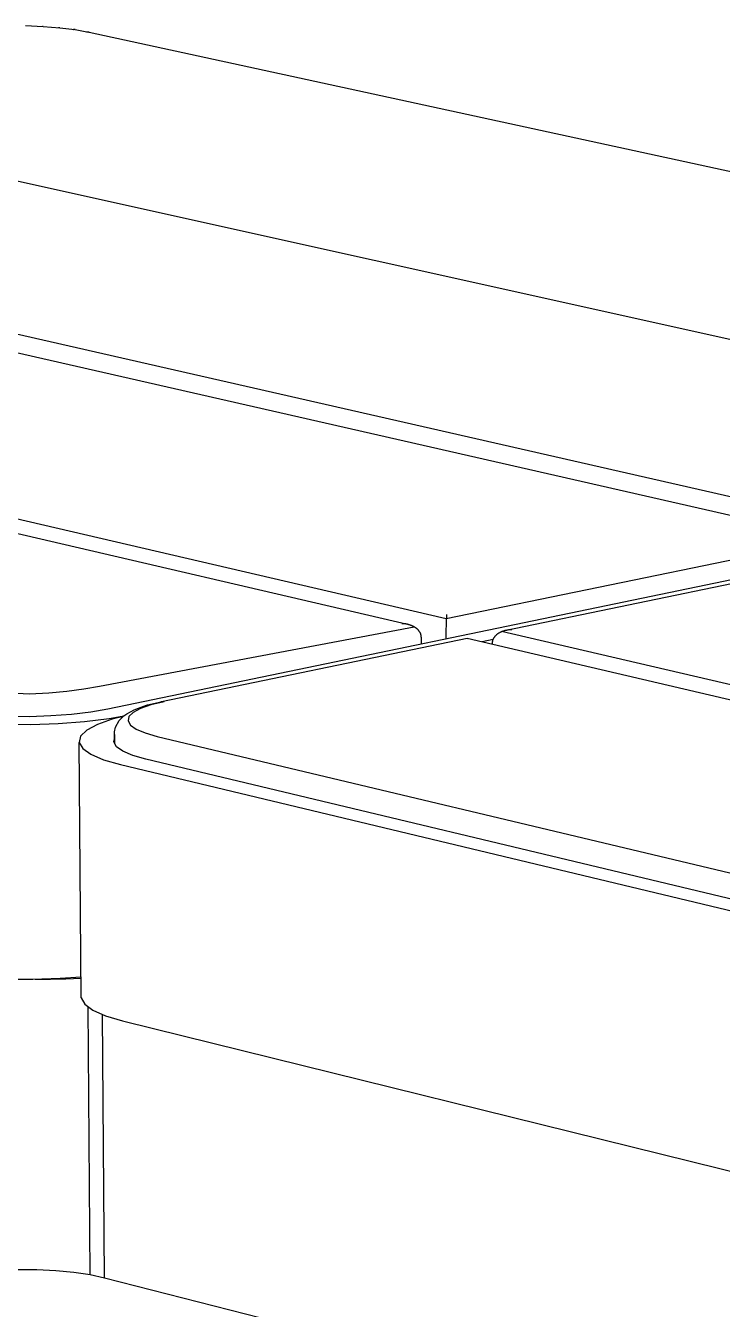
# Model space of a CAD drawing. Header units: millimetres. Extents: x 1422 to 6060, y -58 to 3182.
# Drawn here: x 2338.3 to 2441.5, y 1176.2 to 1366.4 of the extents above; entities that cross this region are included whole.
import ezdxf

# ---------------------------------------------------------------- set-up
doc = ezdxf.new("R2010")
doc.units = ezdxf.units.MM
doc.header["$MEASUREMENT"] = 0
doc.layers.add('Domyślny', color=7, linetype='Continuous', true_color=0x000000)
doc.layers.add('Utwórz2D linie widoczne', color=7, linetype='Continuous', true_color=0x000000)

msp = doc.modelspace()

# ---------------------------------------------------------------- linework, layer by layer
at = {"layer": 'Domyślny'}
for p, q in [((2349.19, 1268.56), (2395.88, 1277.36)), ((2675.91, 1214.53), (2408.8, 1276.67)), ((2336, 1267.58), (2338.84, 1267.44)), ((2338.84, 1267.44), (2341.7, 1267.58)), ((2341.7, 1267.58), (2344.35, 1267.86)), ((2344.35, 1267.86), (2346.87, 1268.16)), ((2346.87, 1268.16), (2349.19, 1268.56)), ((2353.24, 1264.48), (2354.37, 1265.09)), ((2355.28, 1265.26), (2354.19, 1264.67)), ((2354.37, 1265.09), (2354.61, 1265.19)), ((2354.61, 1265.19), (2356.19, 1265.75)), ((2356.81, 1265.8), (2355.28, 1265.26)), ((2356.19, 1265.75), (2356.35, 1265.79)), ((2358.79, 1266.28), (2356.81, 1265.8)), ((2351.59, 1262.52), (2352.14, 1263.51)), ((2352.14, 1263.51), (2352.8, 1264.17)), ((2352.8, 1264.17), (2353.24, 1264.48)), ((2353.57, 1264.06), (2353.44, 1263.42)), ((2353.44, 1263.42), (2353.81, 1262.8)), ((2354.19, 1264.67), (2353.57, 1264.06)), ((2351.41, 1261.4), (2351.45, 1261.81)), ((2351.42, 1260.14), (2351.41, 1261.4)), ((2351.45, 1261.81), (2351.59, 1262.52)), ((2353.81, 1262.8), (2354.66, 1262.2)), ((2354.66, 1262.2), (2355.97, 1261.64)), ((2355.97, 1261.64), (2357.76, 1261.13)), ((2357.76, 1261.13), (2599.7, 1203.48))]:
    msp.add_line(p, q, dxfattribs=at)
at = {"layer": 'Utwórz2D linie widoczne'}
for p, q in [((2338.26, 1366.45), (2340.86, 1366.34)), ((2340.75, 1366.31), (2340.74, 1366.31)), ((2340.74, 1366.31), (2340.74, 1366.3)), ((2340.76, 1366.32), (2340.75, 1366.31)), ((2340.77, 1366.32), (2340.76, 1366.32)), ((2340.76, 1366.32), (2340.76, 1366.32)), ((2340.78, 1366.33), (2340.77, 1366.32)), ((2340.77, 1366.32), (2340.77, 1366.32)), ((2340.79, 1366.33), (2340.78, 1366.33)), ((2340.8, 1366.33), (2340.79, 1366.33)), ((2340.79, 1366.33), (2340.79, 1366.33)), ((2340.81, 1366.33), (2340.8, 1366.33)), ((2340.82, 1366.34), (2340.81, 1366.33)), ((2340.83, 1366.34), (2340.82, 1366.34)), ((2340.82, 1366.34), (2340.82, 1366.34)), ((2340.84, 1366.34), (2340.83, 1366.34)), ((2340.85, 1366.34), (2340.84, 1366.34)), ((2340.84, 1366.34), (2340.84, 1366.34)), ((2340.86, 1366.34), (2340.85, 1366.34)), ((2340.86, 1366.34), (2343.31, 1366.14)), ((2340.86, 1366.34), (2340.86, 1366.34)), ((2343.14, 1366.12), (2343.13, 1366.11)), ((2343.16, 1366.12), (2343.14, 1366.12)), ((2343.17, 1366.13), (2343.16, 1366.12)), ((2343.18, 1366.13), (2343.17, 1366.13)), ((2343.2, 1366.13), (2343.18, 1366.13)), ((2343.21, 1366.14), (2343.2, 1366.13)), ((2343.23, 1366.14), (2343.21, 1366.14)), ((2343.24, 1366.14), (2343.23, 1366.14)), ((2343.25, 1366.14), (2343.24, 1366.14)), ((2343.27, 1366.14), (2343.25, 1366.14)), ((2343.28, 1366.14), (2343.27, 1366.14)), ((2343.3, 1366.14), (2343.28, 1366.14)), ((2343.31, 1366.14), (2343.3, 1366.14)), ((2343.32, 1366.14), (2343.31, 1366.14)), ((2343.34, 1366.14), (2343.32, 1366.14)), ((2343.34, 1366.14), (2345.55, 1365.87)), ((2345.34, 1365.85), (2345.31, 1365.84)), ((2345.36, 1365.85), (2345.34, 1365.85)), ((2345.38, 1365.86), (2345.36, 1365.85)), ((2345.41, 1365.86), (2345.38, 1365.86)), ((2345.43, 1365.86), (2345.41, 1365.86)), ((2345.45, 1365.87), (2345.43, 1365.86)), ((2345.48, 1365.87), (2345.45, 1365.87)), ((2345.5, 1365.87), (2345.48, 1365.87)), ((2345.53, 1365.87), (2345.5, 1365.87)), ((2345.55, 1365.86), (2345.53, 1365.87)), ((2345.58, 1365.86), (2345.55, 1365.86)), ((2345.6, 1365.86), (2345.58, 1365.86)), ((2345.62, 1365.86), (2345.6, 1365.86)), ((2345.62, 1365.86), (2347.6, 1365.5)), ((2347.31, 1365.49), (2347.28, 1365.48)), ((2347.34, 1365.5), (2347.31, 1365.49)), ((2347.38, 1365.5), (2347.34, 1365.5)), ((2347.41, 1365.5), (2347.38, 1365.5)), ((2347.44, 1365.5), (2347.41, 1365.5)), ((2347.47, 1365.5), (2347.44, 1365.5)), ((2347.51, 1365.5), (2347.47, 1365.5)), ((2347.54, 1365.5), (2347.51, 1365.5)), ((2347.57, 1365.5), (2347.54, 1365.5)), ((2347.6, 1365.5), (2347.57, 1365.5)), ((2347.64, 1365.49), (2347.6, 1365.5)), ((2347.67, 1365.48), (2347.64, 1365.49)), ((2347.67, 1365.48), (2566.3, 1318)), ((2277.97, 1356.58), (2518.12, 1303.21)), ((2217.41, 1345.18), (2457.19, 1290.62)), ((2462.9, 1292.05), (2224.91, 1346.18)), ((2155.53, 1333.53), (2394.86, 1277.74)), ((2160.63, 1334.41), (2400.6, 1278.58)), ((2567.06, 1310.05), (2350.45, 1265.17)), ((2400.6, 1278.58), (2457.85, 1290.41)), ((2409.51, 1276.89), (2466.03, 1288.61)), ((2400.61, 1276.61), (2400.71, 1279.2)), ((2394.18, 1277.82), (2394.04, 1277.83)), ((2394.32, 1277.82), (2394.18, 1277.82)), ((2394.46, 1277.8), (2394.32, 1277.82)), ((2394.6, 1277.79), (2394.46, 1277.8)), ((2394.67, 1277.78), (2394.6, 1277.79)), ((2394.73, 1277.77), (2394.67, 1277.78)), ((2394.8, 1277.75), (2394.73, 1277.77)), ((2394.87, 1277.74), (2394.8, 1277.75)), ((2394.94, 1277.72), (2394.87, 1277.74)), ((2395.01, 1277.71), (2394.94, 1277.72)), ((2395.07, 1277.69), (2395.01, 1277.71)), ((2395.14, 1277.67), (2395.07, 1277.69)), ((2395.26, 1277.63), (2395.14, 1277.67)), ((2395.32, 1277.61), (2395.26, 1277.63)), ((2395.38, 1277.59), (2395.32, 1277.61)), ((2395.44, 1277.57), (2395.38, 1277.59)), ((2395.5, 1277.54), (2395.44, 1277.57)), ((2395.56, 1277.52), (2395.5, 1277.54)), ((2395.62, 1277.49), (2395.56, 1277.52)), ((2395.68, 1277.47), (2395.62, 1277.49)), ((2395.73, 1277.44), (2395.68, 1277.47)), ((2395.79, 1277.41), (2395.73, 1277.44)), ((2395.84, 1277.38), (2395.79, 1277.41)), ((2395.9, 1277.34), (2395.84, 1277.38)), ((2395.95, 1277.31), (2395.9, 1277.34)), ((2396.01, 1277.28), (2395.95, 1277.31)), ((2396.06, 1277.24), (2396.01, 1277.28)), ((2396.11, 1277.21), (2396.06, 1277.24)), ((2396.15, 1277.17), (2396.11, 1277.21)), ((2396.2, 1277.14), (2396.15, 1277.17)), ((2396.24, 1277.1), (2396.2, 1277.14)), ((2396.29, 1277.07), (2396.24, 1277.1)), ((2396.33, 1277.03), (2396.29, 1277.07)), ((2396.37, 1276.99), (2396.33, 1277.03)), ((2396.41, 1276.95), (2396.37, 1276.99)), ((2396.45, 1276.91), (2396.41, 1276.95)), ((2396.49, 1276.87), (2396.45, 1276.91)), ((2396.52, 1276.83), (2396.49, 1276.87)), ((2396.56, 1276.78), (2396.52, 1276.83)), ((2396.59, 1276.74), (2396.56, 1276.78)), ((2396.62, 1276.7), (2396.59, 1276.74)), ((2396.65, 1276.65), (2396.62, 1276.7)), ((2396.68, 1276.6), (2396.65, 1276.65)), ((2396.71, 1276.56), (2396.68, 1276.6)), ((2396.73, 1276.51), (2396.71, 1276.56)), ((2396.76, 1276.47), (2396.73, 1276.51)), ((2396.78, 1276.42), (2396.76, 1276.47)), ((2396.8, 1276.37), (2396.78, 1276.42)), ((2396.82, 1276.32), (2396.8, 1276.37)), ((2396.83, 1276.28), (2396.82, 1276.32)), ((2396.84, 1276.25), (2396.83, 1276.28)), ((2400.62, 1275.56), (2400.61, 1276.61)), ((2408.09, 1276.23), (2408.13, 1276.26)), ((2408.13, 1276.26), (2408.17, 1276.3)), ((2408.17, 1276.3), (2408.22, 1276.33)), ((2408.22, 1276.33), (2408.26, 1276.37)), ((2408.26, 1276.37), (2408.31, 1276.4)), ((2408.31, 1276.4), (2408.36, 1276.44)), ((2408.36, 1276.44), (2408.42, 1276.47)), ((2408.42, 1276.47), (2408.47, 1276.5)), ((2408.47, 1276.5), (2408.53, 1276.53)), ((2408.53, 1276.53), (2408.58, 1276.56)), ((2408.58, 1276.56), (2408.64, 1276.59)), ((2408.64, 1276.59), (2408.69, 1276.62)), ((2408.69, 1276.62), (2408.75, 1276.65)), ((2408.75, 1276.65), (2408.81, 1276.67)), ((2408.81, 1276.67), (2408.87, 1276.7)), ((2408.87, 1276.7), (2408.93, 1276.72)), ((2408.93, 1276.72), (2408.99, 1276.74)), ((2408.99, 1276.74), (2409.05, 1276.77)), ((2409.05, 1276.77), (2409.11, 1276.79)), ((2409.11, 1276.79), (2409.17, 1276.8)), ((2409.17, 1276.8), (2409.23, 1276.82)), ((2409.23, 1276.82), (2409.3, 1276.84)), ((2409.3, 1276.84), (2409.36, 1276.86)), ((2409.36, 1276.86), (2409.43, 1276.87)), ((2409.43, 1276.87), (2409.5, 1276.89)), ((2409.5, 1276.89), (2409.57, 1276.9)), ((2409.57, 1276.9), (2409.63, 1276.91)), ((2409.63, 1276.91), (2409.7, 1276.92)), ((2409.7, 1276.92), (2409.77, 1276.93)), ((2409.77, 1276.93), (2409.91, 1276.95)), ((2409.91, 1276.95), (2410.05, 1276.96)), ((2410.05, 1276.96), (2410.19, 1276.97)), ((2410.19, 1276.97), (2410.33, 1276.97)), ((2358.38, 1266.29), (2403.69, 1275.68)), ((2396.85, 1276.23), (2396.84, 1276.25)), ((2396.86, 1276.18), (2396.85, 1276.23)), ((2396.87, 1276.13), (2396.86, 1276.18)), ((2396.88, 1276.08), (2396.87, 1276.13)), ((2396.89, 1276.04), (2396.88, 1276.08)), ((2396.89, 1276.01), (2396.89, 1276.04)), ((2396.9, 1275.99), (2396.89, 1276.01)), ((2396.9, 1275.96), (2396.9, 1275.99)), ((2396.9, 1275.94), (2396.9, 1275.96)), ((2396.9, 1275.91), (2396.9, 1275.94)), ((2396.91, 1275.89), (2396.9, 1275.91)), ((2396.91, 1275.86), (2396.91, 1275.89)), ((2396.91, 1275.84), (2396.91, 1275.86)), ((2396.91, 1275.84), (2396.91, 1274.8)), ((2403.66, 1275.59), (2403.69, 1275.68)), ((2403.69, 1275.68), (2670.04, 1213.6)), ((2407.56, 1275.49), (2405.94, 1275.16)), ((2407.48, 1275.13), (2407.49, 1275.15)), ((2407.48, 1275.1), (2407.48, 1275.13)), ((2407.48, 1275.08), (2407.48, 1275.1)), ((2407.48, 1275.06), (2407.48, 1275.08)), ((2407.48, 1275.03), (2407.48, 1275.06)), ((2407.48, 1275.01), (2407.48, 1275.03)), ((2407.48, 1274.8), (2407.48, 1275.01)), ((2407.49, 1275.2), (2407.5, 1275.25)), ((2407.49, 1275.18), (2407.49, 1275.2)), ((2407.49, 1275.15), (2407.49, 1275.18)), ((2407.5, 1275.25), (2407.51, 1275.3)), ((2407.51, 1275.3), (2407.52, 1275.35)), ((2407.52, 1275.35), (2407.53, 1275.39)), ((2407.53, 1275.39), (2407.54, 1275.42)), ((2407.54, 1275.42), (2407.55, 1275.44)), ((2407.55, 1275.47), (2407.56, 1275.49)), ((2407.55, 1275.44), (2407.55, 1275.47)), ((2407.56, 1275.49), (2407.58, 1275.54)), ((2407.58, 1275.54), (2407.6, 1275.59)), ((2407.6, 1275.59), (2407.62, 1275.63)), ((2407.62, 1275.63), (2407.65, 1275.68)), ((2407.65, 1275.68), (2407.67, 1275.72)), ((2407.67, 1275.72), (2407.7, 1275.77)), ((2407.7, 1275.77), (2407.73, 1275.81)), ((2407.73, 1275.81), (2407.76, 1275.86)), ((2407.76, 1275.86), (2407.79, 1275.9)), ((2407.79, 1275.9), (2407.82, 1275.95)), ((2407.82, 1275.95), (2407.85, 1275.99)), ((2407.85, 1275.99), (2407.89, 1276.03)), ((2407.89, 1276.03), (2407.93, 1276.07)), ((2407.93, 1276.07), (2407.96, 1276.11)), ((2407.96, 1276.11), (2408, 1276.15)), ((2408, 1276.15), (2408.04, 1276.19)), ((2408.04, 1276.19), (2408.09, 1276.23)), ((2350.45, 1265.17), (2347.91, 1264.73)), ((2353.24, 1264.48), (2354.37, 1265.09)), ((2354.61, 1265.19), (2356.19, 1265.75)), ((2356.35, 1265.79), (2358.34, 1266.28)), ((2358.34, 1266.28), (2358.37, 1266.29)), ((2358.37, 1266.29), (2358.4, 1266.29)), ((2358.4, 1266.29), (2358.43, 1266.3)), ((2358.43, 1266.3), (2358.46, 1266.3)), ((2358.46, 1266.3), (2358.5, 1266.31)), ((2358.5, 1266.31), (2358.53, 1266.31)), ((2358.53, 1266.31), (2358.56, 1266.31)), ((2358.56, 1266.31), (2358.6, 1266.31)), ((2358.6, 1266.31), (2358.63, 1266.31)), ((2358.63, 1266.31), (2358.66, 1266.3)), ((2358.66, 1266.3), (2358.69, 1266.3)), ((2358.69, 1266.3), (2358.73, 1266.3)), ((2358.73, 1266.3), (2358.76, 1266.29)), ((2358.76, 1266.29), (2358.79, 1266.28)), ((2338.84, 1264.05), (2335.64, 1264.06)), ((2342.01, 1264.16), (2338.84, 1264.05)), ((2339.02, 1262.92), (2343.08, 1263.06)), ((2345.07, 1264.39), (2342.01, 1264.16)), ((2343.08, 1263.06), (2346.99, 1263.35)), ((2347.91, 1264.73), (2345.07, 1264.39)), ((2346.99, 1263.35), (2350.63, 1263.79)), ((2351.11, 1263.67), (2348.89, 1262.9)), ((2350.63, 1263.79), (2352.8, 1264.17)), ((2352.7, 1264.07), (2351.11, 1263.67)), ((2352.14, 1263.51), (2352.79, 1264.16)), ((2334.94, 1262.94), (2339.02, 1262.92)), ((2346.4, 1261.16), (2346.2, 1260.24)), ((2347.31, 1262.05), (2346.4, 1261.16)), ((2348.89, 1262.9), (2347.31, 1262.05)), ((2351.41, 1261.4), (2351.42, 1260.14)), ((2351.45, 1261.81), (2351.59, 1262.52)), ((2346.2, 1260.24), (2346.72, 1259.34)), ((2346.51, 1222.39), (2346.2, 1260.24)), ((2346.72, 1259.34), (2347.94, 1258.48)), ((2351.31, 1260.32), (2351.41, 1260.77)), ((2351.72, 1259.61), (2351.31, 1260.32)), ((2352.67, 1258.94), (2351.72, 1259.61)), ((2347.94, 1258.48), (2349.82, 1257.67)), ((2349.82, 1257.67), (2352.3, 1256.96)), ((2354.15, 1258.31), (2352.67, 1258.94)), ((2356.1, 1257.75), (2354.15, 1258.31)), ((2598.12, 1199.89), (2356.1, 1257.75)), ((2352.3, 1256.96), (2594.31, 1199.02)), ((2335.27, 1225.16), (2339.35, 1225.14)), ((2339.35, 1225.14), (2343.4, 1225.29)), ((2339.67, 1225.16), (2341.94, 1225.15)), ((2341.94, 1225.15), (2344.22, 1225.21)), ((2343.4, 1225.29), (2346.49, 1225.53)), ((2344.22, 1225.21), (2346.49, 1225.32)), ((2346.51, 1222.39), (2347.03, 1221.46)), ((2347.03, 1221.46), (2348.24, 1220.57)), ((2347.84, 1181.38), (2347.53, 1221.09)), ((2348.24, 1220.57), (2350.12, 1219.74)), ((2349.97, 1180.93), (2349.66, 1219.94)), ((2350.12, 1219.74), (2352.6, 1219)), ((2352.6, 1219), (2594.08, 1159.29)), ((2337.04, 1182.13), (2339.93, 1182.12)), ((2339.93, 1182.12), (2342.75, 1181.98)), ((2342.75, 1181.98), (2345.41, 1181.74)), ((2345.41, 1181.74), (2347.84, 1181.38)), ((2347.84, 1181.38), (2349.97, 1180.93)), ((2349.97, 1180.93), (2551.09, 1129.59))]:
    msp.add_line(p, q, dxfattribs=at)

doc.saveas('drawing.dxf')
